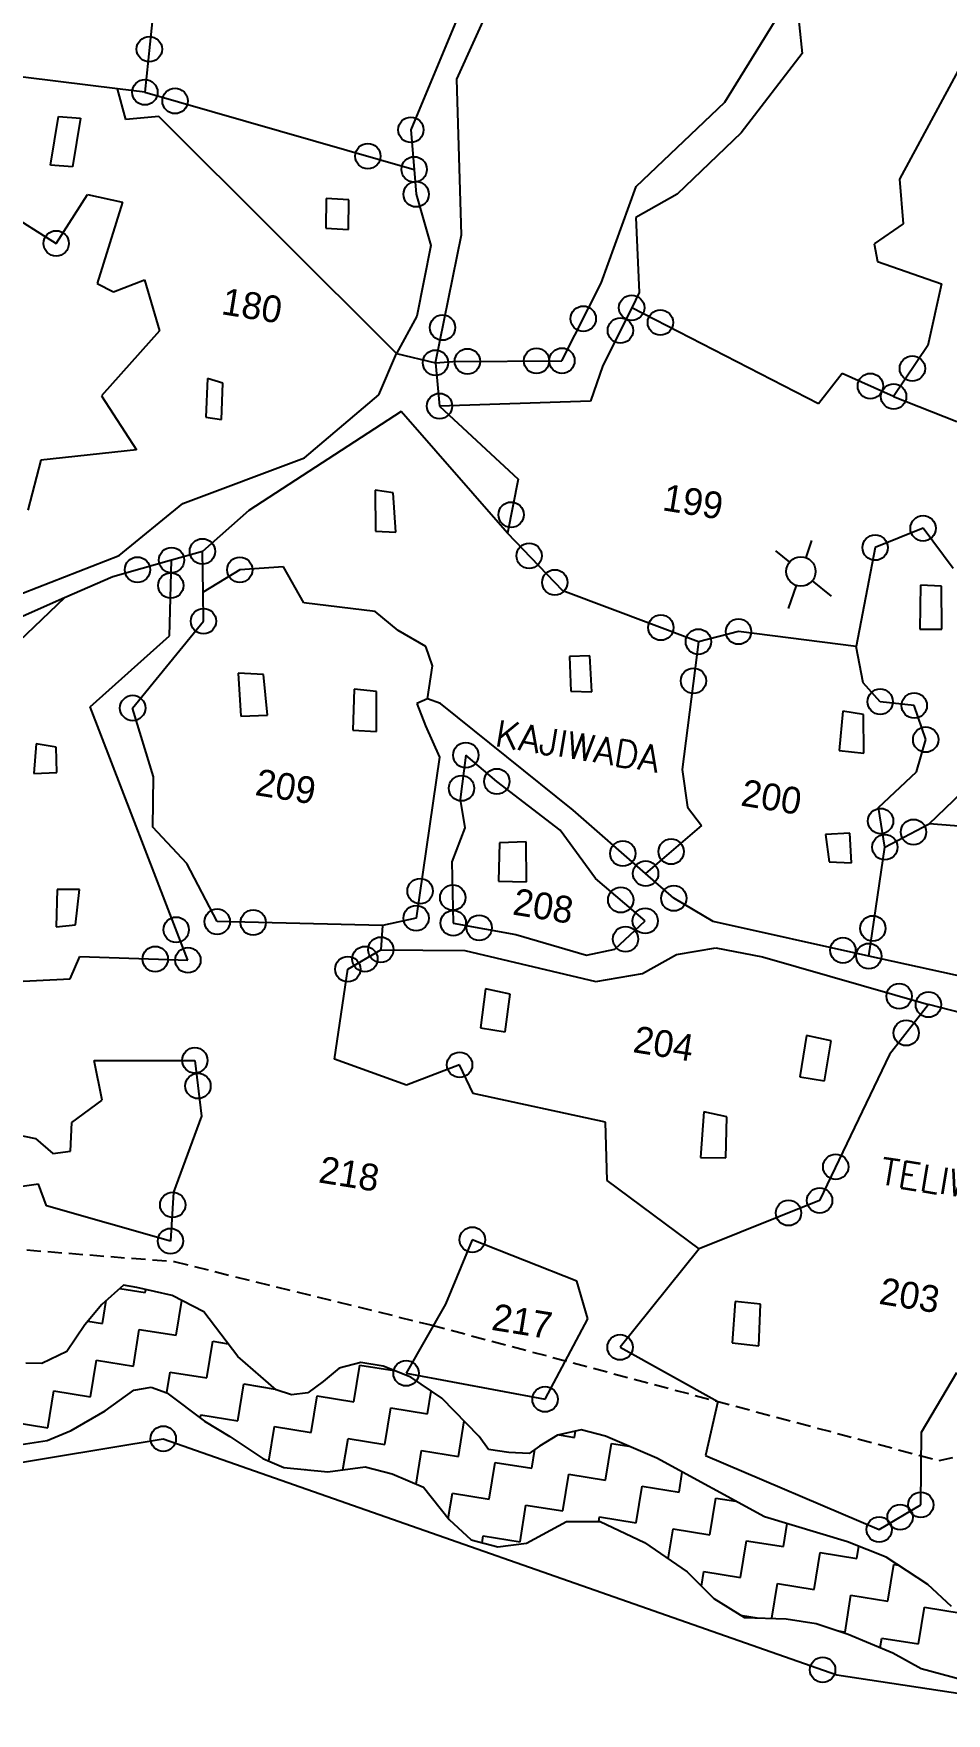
# Model space of a CAD drawing. Header units: metres. Extents: x 318079 to 324759, y 1863980 to 1868406.
# Drawn here: x 320315 to 320640, y 1865938 to 1866537 of the extents above; entities that cross this region are included whole.
import ezdxf

# ---------------------------------------------------------------- set-up
doc = ezdxf.new("R2010")
doc.units = ezdxf.units.M
doc.linetypes.add('DASHED', pattern=[0.75, 0.5, -0.25])
for name, color, linetype in [('LINE_FOOTPATH', 1, 'DASHED'), ('OTHERS', 1, 'Continuous'), ('POLY_HATCH', 12, 'Continuous'), ('POLY_PARCEL', 6, 'Continuous'), ('POLY_WATER', 4, 'Continuous'), ('SYM_WELL', 1, 'Continuous'), ('TEXT_MAPIN', 7, 'Continuous'), ('TEXT_PARCEL', 7, 'Continuous'), ('V_BOUND_LINE', 7, 'Continuous')]:
    doc.layers.add(name, color=color, linetype=linetype)
doc.styles.get("Standard").update_dxf_attribs({"font": 'simplex.shx'})
doc.styles.add('TEXT_MAP', font='')
doc.styles.get('TEXT_MAP').set_extended_font_data('Kruti Dev 050')

msp = doc.modelspace()

# ---------------------------------------------------------------- linework, layer by layer
for centre in [(320356.15, 1866531.18), (320354.58, 1866515.82), (320365.32, 1866512.75), (320449.37, 1866502.44), (320434.03, 1866493.06), (320450.53, 1866488.33), (320451.25, 1866479.46), (320322.96, 1866461.95), (320528.05, 1866439), (320460.65, 1866431.92), (320510.8, 1866435.09), (320538.28, 1866433.74), (320524.03, 1866430.9), (320458.12, 1866419.41), (320469.51, 1866419.89), (320494.15, 1866420.07), (320503.21, 1866420.13), (320628.08, 1866417.34), (320613.12, 1866411.09), (320621.41, 1866407.37), (320459.57, 1866403.97), (320485.08, 1866365.23), (320631.89, 1866360.37), (320614.81, 1866353.49), (320364.07, 1866349.04), (320375.07, 1866352.15), (320491.51, 1866350.59), (320351.91, 1866345.61), (320388.39, 1866345.58), (320363.8, 1866339.99), (320500.65, 1866341.1), (320375.44, 1866327.27), (320538.46, 1866324.97), (320566.14, 1866323.55), (320551.82, 1866319.94), (320550.06, 1866306.01), (320350.21, 1866296.31), (320616.63, 1866298.57), (320628.76, 1866297.18), (320632.83, 1866285.05), (320468.95, 1866279.5), (320480, 1866270.14), (320467.4, 1866267.7), (320616.77, 1866256.02), (320628.49, 1866252.1), (320618.29, 1866246.69), (320524.9, 1866244.43), (320542.1, 1866245.1), (320533.03, 1866237.29), (320452.64, 1866231.04), (320464.28, 1866228.7), (320524.15, 1866227.89), (320543.06, 1866228.48), (320451.23, 1866221.4), (320365.73, 1866217.26), (320380.36, 1866220.14), (320393.17, 1866219.83), (320464.48, 1866219.65), (320473.71, 1866217.96), (320532.88, 1866220.41), (320614.01, 1866217.75), (320438.64, 1866210.13), (320525.87, 1866213.92), (320603.35, 1866209.92), (320358.26, 1866206.81), (320369.92, 1866206.4), (320432.99, 1866206.8), (320612.55, 1866207.88), (320426.88, 1866203.2), (320623.36, 1866193.56), (320633.8, 1866190.56), (320625.89, 1866180.46), (320372.38, 1866170.7), (320466.73, 1866169.11), (320373.49, 1866161.57), (320600.77, 1866132.75), (320595.04, 1866120.74), (320364.49, 1866119.16), (320583.95, 1866116.3), (320363.67, 1866106.28), (320471.26, 1866106.74), (320523.91, 1866068.4), (320447.65, 1866059.13), (320497.18, 1866049.87), (320361.13, 1866035.81), (320631.09, 1866012.24), (320623.7, 1866007.84), (320616.26, 1866003.42), (320596.11, 1865953.42)]:
    msp.add_circle(centre, 4.52)
at = {"layer": 'LINE_FOOTPATH', "ltscale": 10}
for p, q in [((320245.18, 1866108.44), (320364.99, 1866098.95)), ((320364.99, 1866098.95), (320456.5, 1866076.38)), ((320456.5, 1866076.38), (320637.58, 1866028.02)), ((320637.58, 1866028.02), (320795.16, 1866063.97))]:
    msp.add_line(p, q, dxfattribs=at)
at = {"layer": 'OTHERS'}
for p, q in [((320320.91, 1866489.8), (320323.74, 1866507.24)), ((320323.74, 1866507.24), (320331.6, 1866506.63)), ((320331.6, 1866506.63), (320328.78, 1866489.19)), ((320331.6, 1866506.63), (320331.6, 1866506.63)), ((320328.78, 1866489.19), (320320.91, 1866489.8)), ((320419.15, 1866477.93), (320419.07, 1866467.34)), ((320427.24, 1866477.44), (320419.15, 1866477.93)), ((320427.16, 1866466.85), (320427.24, 1866477.44)), ((320419.07, 1866467.34), (320427.16, 1866466.85)), ((320376.93, 1866413.83), (320376.34, 1866400.06)), ((320382.37, 1866412.13), (320376.93, 1866413.83)), ((320381.91, 1866399.16), (320382.37, 1866412.13)), ((320376.34, 1866400.06), (320381.91, 1866399.16)), ((320436.65, 1866374), (320436.72, 1866359.31)), ((320443.02, 1866372.97), (320436.65, 1866374)), ((320444.01, 1866358.95), (320443.02, 1866372.97)), ((320436.72, 1866359.31), (320444.01, 1866358.95)), ((320631.04, 1866340.07), (320630.69, 1866324.43)), ((320638.41, 1866339.75), (320631.04, 1866340.07)), ((320638.56, 1866324.47), (320638.41, 1866339.75)), ((320630.69, 1866324.43), (320638.56, 1866324.47)), ((320513.09, 1866314.95), (320505.94, 1866314.69)), ((320505.94, 1866314.69), (320506.31, 1866302.33)), ((320513.85, 1866302.05), (320513.09, 1866314.95)), ((320387.86, 1866308.71), (320388.71, 1866293.43)), ((320396.79, 1866308.21), (320387.86, 1866308.71)), ((320387.86, 1866308.71), (320387.86, 1866308.71)), ((320398.24, 1866293.78), (320396.79, 1866308.21)), ((320429.13, 1866302.98), (320428.66, 1866288.38)), ((320437.06, 1866302.17), (320429.13, 1866302.98)), ((320429.13, 1866302.98), (320429.13, 1866302.98)), ((320437.13, 1866287.96), (320437.06, 1866302.17)), ((320506.31, 1866302.33), (320513.85, 1866302.05)), ((320388.71, 1866293.43), (320398.24, 1866293.78)), ((320603.29, 1866295.16), (320601.98, 1866281.17)), ((320610.68, 1866293.96), (320603.29, 1866295.16)), ((320610.83, 1866280.21), (320610.68, 1866293.96)), ((320428.66, 1866288.38), (320437.13, 1866287.96)), ((320315.82, 1866283.48), (320314.95, 1866273.02)), ((320322.99, 1866282.32), (320315.82, 1866283.48)), ((320323.17, 1866273.32), (320322.99, 1866282.32)), ((320601.98, 1866281.17), (320610.83, 1866280.21)), ((320314.95, 1866273.02), (320323.17, 1866273.32)), ((320605.74, 1866251.69), (320597.13, 1866251.2)), ((320597.13, 1866251.2), (320598.41, 1866241.52)), ((320606.41, 1866241.17), (320605.74, 1866251.69)), ((320480.96, 1866248.22), (320480.64, 1866234.54)), ((320490.5, 1866248.57), (320480.96, 1866248.22)), ((320480.96, 1866248.22), (320480.96, 1866248.22)), ((320490.57, 1866234.36), (320490.5, 1866248.57)), ((320598.41, 1866241.52), (320606.41, 1866241.17)), ((320480.64, 1866234.54), (320490.57, 1866234.36)), ((320323.31, 1866231.61), (320322.98, 1866218.26)), ((320331.24, 1866231.55), (320323.31, 1866231.61)), ((320329.82, 1866218.98), (320331.24, 1866231.55)), ((320322.98, 1866218.26), (320329.82, 1866218.98)), ((320475.99, 1866196.2), (320474.22, 1866182.29)), ((320484.7, 1866194.32), (320475.99, 1866196.2)), ((320482.99, 1866180.87), (320484.7, 1866194.32)), ((320474.22, 1866182.29), (320482.99, 1866180.87)), ((320590.41, 1866179.59), (320588.03, 1866164.83)), ((320599.12, 1866177.71), (320590.41, 1866179.59)), ((320596.8, 1866163.41), (320599.12, 1866177.71)), ((320588.03, 1866164.83), (320596.8, 1866163.41)), ((320553.77, 1866152.39), (320552.55, 1866136.02)), ((320562.01, 1866150.58), (320553.77, 1866152.39)), ((320561.55, 1866135.98), (320562.01, 1866150.58)), ((320552.55, 1866136.02), (320561.55, 1866135.98)), ((320564.95, 1866084.76), (320563.88, 1866070.01)), ((320574.01, 1866083.73), (320564.95, 1866084.76)), ((320573.37, 1866068.91), (320574.01, 1866083.73)), ((320563.88, 1866070.01), (320573.37, 1866068.91))]:
    msp.add_line(p, q, dxfattribs=at)
at = {"layer": 'POLY_HATCH'}
for p, q in [((320346.89, 1866090.54), (320339.23, 1866083.62)), ((320351.67, 1866089.77), (320346.89, 1866090.54)), ((320364.29, 1866086.91), (320351.67, 1866089.77)), ((320339.23, 1866083.62), (320333.17, 1866076.44)), ((320375.59, 1866081), (320364.29, 1866086.91)), ((320333.17, 1866076.44), (320326.72, 1866066.88)), ((320387.74, 1866065.17), (320375.59, 1866081)), ((320326.72, 1866066.88), (320317.85, 1866062.61)), ((320401.33, 1866053.18), (320387.74, 1866065.17)), ((320317.85, 1866062.61), (320312.15, 1866062.71)), ((320423.84, 1866060.96), (320418.16, 1866056.17)), ((320431.52, 1866062.98), (320423.84, 1866060.96)), ((320439.49, 1866061.7), (320431.52, 1866062.98)), ((320449.35, 1866057.71), (320439.49, 1866061.7)), ((320340.42, 1866045.8), (320350.59, 1866053.12)), ((320350.59, 1866053.12), (320356.75, 1866054.12)), ((320356.75, 1866054.12), (320362.43, 1866052.21)), ((320406.78, 1866051.49), (320401.33, 1866053.18)), ((320418.16, 1866056.17), (320412.61, 1866052.17)), ((320460.39, 1866050.21), (320449.35, 1866057.71)), ((320362.43, 1866052.21), (320375.77, 1866042.07)), ((320412.61, 1866052.17), (320406.78, 1866051.49)), ((320473.73, 1866036.63), (320460.39, 1866050.21)), ((320328.29, 1866038.78), (320340.42, 1866045.8)), ((320375.77, 1866042.07), (320384.88, 1866036.61)), ((320310.49, 1866033.69), (320319.72, 1866035.18)), ((320319.72, 1866035.18), (320328.29, 1866038.78)), ((320384.88, 1866036.61), (320396.59, 1866028.73)), ((320477.07, 1866032.01), (320473.73, 1866036.63)), ((320501.58, 1866037.02), (320495.23, 1866033.15)), ((320510.06, 1866038.91), (320501.58, 1866037.02)), ((320518.69, 1866036.7), (320510.06, 1866038.91)), ((320537.04, 1866028.84), (320518.69, 1866036.7)), ((320396.59, 1866028.73), (320404.07, 1866025.53)), ((320484.24, 1866030.85), (320477.07, 1866032.01)), ((320491.53, 1866030.49), (320484.24, 1866030.85)), ((320495.23, 1866033.15), (320491.53, 1866030.49)), ((320575.34, 1866007.96), (320537.04, 1866028.84)), ((320404.07, 1866025.53), (320419.8, 1866023.98)), ((320419.8, 1866023.98), (320433.08, 1866025.82)), ((320433.08, 1866025.82), (320442.66, 1866023.28)), ((320442.66, 1866023.28), (320453.87, 1866018.47)), ((320453.87, 1866018.47), (320463, 1866007.02)), ((320463, 1866007.02), (320470.82, 1865999.78)), ((320490.61, 1865998.57), (320504.83, 1866006.24)), ((320504.83, 1866006.24), (320516.83, 1866006.29)), ((320516.83, 1866006.29), (320532.59, 1865998.76)), ((320604.96, 1865999.09), (320575.34, 1866007.96)), ((320470.82, 1865999.78), (320480.4, 1865997.23)), ((320480.4, 1865997.23), (320490.61, 1865998.57)), ((320532.59, 1865998.76), (320547.88, 1865988.31)), ((320618.79, 1865993.59), (320604.96, 1865999.09)), ((320633.56, 1865983.85), (320618.79, 1865993.59)), ((320547.88, 1865988.31), (320557.33, 1865978.8)), ((320642.09, 1865975.95), (320633.56, 1865983.85)), ((320557.33, 1865978.8), (320568.23, 1865972.05)), ((320568.23, 1865972.05), (320583.14, 1865971.64)), ((320583.14, 1865971.64), (320593.85, 1865969.9)), ((320593.85, 1865969.9), (320605.22, 1865966.07)), ((320605.22, 1865966.07), (320621.14, 1865959.51)), ((320621.14, 1865959.51), (320631.22, 1865953.89)), ((320631.22, 1865953.89), (320658, 1865946.57))]:
    msp.add_line(p, q, dxfattribs=at)
at = {"layer": 'POLY_HATCH', "linetype": 'Continuous'}
for p, q in [((320345.59, 1866089.37), (320354.7, 1866087.9)), ((320345.59, 1866089.37), (320354.7, 1866087.9)), ((320354.7, 1866087.9), (320354.89, 1866089.04)), ((320354.7, 1866087.9), (320354.89, 1866089.04)), ((320339.48, 1866076.91), (320340.79, 1866085.03)), ((320339.48, 1866076.91), (320340.79, 1866085.03)), ((320365.69, 1866072.67), (320367.7, 1866085.13)), ((320365.69, 1866072.67), (320367.7, 1866085.13)), ((320334.27, 1866077.75), (320339.48, 1866076.91)), ((320334.27, 1866077.75), (320339.48, 1866076.91)), ((320350.46, 1866061.69), (320352.58, 1866074.79)), ((320350.46, 1866061.69), (320352.58, 1866074.79)), ((320352.58, 1866074.79), (320365.69, 1866072.67)), ((320352.58, 1866074.79), (320365.69, 1866072.67)), ((320376.67, 1866057.45), (320378.79, 1866070.55)), ((320376.67, 1866057.45), (320378.79, 1866070.55)), ((320378.79, 1866070.55), (320384.29, 1866069.66)), ((320378.79, 1866070.55), (320384.29, 1866069.66)), ((320335.24, 1866050.7), (320337.36, 1866063.81)), ((320335.24, 1866050.7), (320337.36, 1866063.81)), ((320337.36, 1866063.81), (320350.46, 1866061.69)), ((320337.36, 1866063.81), (320350.46, 1866061.69)), ((320362.38, 1866052.22), (320363.57, 1866059.57)), ((320362.38, 1866052.22), (320363.57, 1866059.57)), ((320363.57, 1866059.57), (320376.67, 1866057.45)), ((320363.57, 1866059.57), (320376.67, 1866057.45)), ((320429.09, 1866048.97), (320431.21, 1866062.07)), ((320429.09, 1866048.97), (320431.21, 1866062.07)), ((320431.21, 1866062.07), (320443.45, 1866060.09)), ((320431.21, 1866062.07), (320443.45, 1866060.09)), ((320320.01, 1866039.71), (320322.13, 1866052.82)), ((320320.01, 1866039.71), (320322.13, 1866052.82)), ((320322.13, 1866052.82), (320335.24, 1866050.7)), ((320322.13, 1866052.82), (320335.24, 1866050.7)), ((320387.66, 1866042.22), (320389.78, 1866055.33)), ((320387.66, 1866042.22), (320389.78, 1866055.33)), ((320389.78, 1866055.33), (320400.95, 1866053.52)), ((320389.78, 1866055.33), (320400.95, 1866053.52)), ((320455.3, 1866044.73), (320456.61, 1866052.78)), ((320455.3, 1866044.73), (320456.61, 1866052.78)), ((320413.87, 1866037.98), (320415.99, 1866051.09)), ((320413.87, 1866037.98), (320415.99, 1866051.09)), ((320415.99, 1866051.09), (320429.09, 1866048.97)), ((320415.99, 1866051.09), (320429.09, 1866048.97)), ((320440.08, 1866033.74), (320442.2, 1866046.85)), ((320440.08, 1866033.74), (320442.2, 1866046.85)), ((320442.2, 1866046.85), (320455.3, 1866044.73)), ((320442.2, 1866046.85), (320455.3, 1866044.73)), ((320306.91, 1866041.83), (320320.01, 1866039.71)), ((320306.91, 1866041.83), (320320.01, 1866039.71)), ((320374.36, 1866043.15), (320374.55, 1866044.34)), ((320374.36, 1866043.15), (320374.55, 1866044.34)), ((320374.55, 1866044.34), (320387.66, 1866042.22)), ((320374.55, 1866044.34), (320387.66, 1866042.22)), ((320466.29, 1866029.5), (320468.33, 1866042.13)), ((320466.29, 1866029.5), (320468.33, 1866042.13)), ((320398.77, 1866027.8), (320400.76, 1866040.1)), ((320398.77, 1866027.8), (320400.76, 1866040.1)), ((320400.76, 1866040.1), (320413.87, 1866037.98)), ((320400.76, 1866040.1), (320413.87, 1866037.98)), ((320425.17, 1866024.73), (320426.97, 1866035.86)), ((320425.17, 1866024.73), (320426.97, 1866035.86)), ((320426.97, 1866035.86), (320440.08, 1866033.74)), ((320426.97, 1866035.86), (320440.08, 1866033.74)), ((320502.16, 1866037.15), (320507.72, 1866036.25)), ((320502.16, 1866037.15), (320507.72, 1866036.25)), ((320507.72, 1866036.25), (320508.08, 1866038.47)), ((320507.72, 1866036.25), (320508.08, 1866038.47)), ((320451.24, 1866019.6), (320453.18, 1866031.62)), ((320451.24, 1866019.6), (320453.18, 1866031.62)), ((320453.18, 1866031.62), (320466.29, 1866029.5)), ((320453.18, 1866031.62), (320466.29, 1866029.5)), ((320492.5, 1866025.26), (320493.58, 1866031.96)), ((320492.5, 1866025.26), (320493.58, 1866031.96)), ((320518.71, 1866021.02), (320520.83, 1866034.13)), ((320518.71, 1866021.02), (320520.83, 1866034.13)), ((320520.83, 1866034.13), (320527.03, 1866033.12)), ((320520.83, 1866034.13), (320527.03, 1866033.12)), ((320411.73, 1866024.78), (320411.75, 1866024.88)), ((320411.73, 1866024.78), (320411.75, 1866024.88)), ((320411.75, 1866024.88), (320413.35, 1866024.62)), ((320411.75, 1866024.88), (320413.35, 1866024.62)), ((320477.27, 1866014.28), (320479.39, 1866027.38)), ((320477.27, 1866014.28), (320479.39, 1866027.38)), ((320479.39, 1866027.38), (320492.5, 1866025.26)), ((320479.39, 1866027.38), (320492.5, 1866025.26)), ((320503.48, 1866010.04), (320505.6, 1866023.14)), ((320503.48, 1866010.04), (320505.6, 1866023.14)), ((320505.6, 1866023.14), (320518.71, 1866021.02)), ((320505.6, 1866023.14), (320518.71, 1866021.02)), ((320544.92, 1866016.78), (320546.07, 1866023.91)), ((320544.92, 1866016.78), (320546.07, 1866023.91)), ((320462.71, 1866007.39), (320464.17, 1866016.4)), ((320462.71, 1866007.39), (320464.17, 1866016.4)), ((320464.17, 1866016.4), (320477.27, 1866014.28)), ((320464.17, 1866016.4), (320477.27, 1866014.28)), ((320529.7, 1866005.8), (320531.82, 1866018.9)), ((320529.7, 1866005.8), (320531.82, 1866018.9)), ((320531.82, 1866018.9), (320544.92, 1866016.78)), ((320531.82, 1866018.9), (320544.92, 1866016.78)), ((320488.26, 1865999.05), (320490.38, 1866012.16)), ((320488.26, 1865999.05), (320490.38, 1866012.16)), ((320490.38, 1866012.16), (320503.48, 1866010.04)), ((320490.38, 1866012.16), (320503.48, 1866010.04)), ((320555.91, 1866001.56), (320558.03, 1866014.66)), ((320555.91, 1866001.56), (320558.03, 1866014.66)), ((320558.03, 1866014.66), (320565.15, 1866013.51)), ((320558.03, 1866014.66), (320565.15, 1866013.51)), ((320516.33, 1866006.29), (320516.59, 1866007.92)), ((320516.33, 1866006.29), (320516.59, 1866007.92)), ((320516.59, 1866007.92), (320529.7, 1866005.8)), ((320516.59, 1866007.92), (320529.7, 1866005.8)), ((320582.12, 1865997.32), (320583.44, 1866005.53)), ((320582.12, 1865997.32), (320583.44, 1866005.53)), ((320474.76, 1865998.73), (320475.15, 1866001.17)), ((320474.76, 1865998.73), (320475.15, 1866001.17)), ((320475.15, 1866001.17), (320488.26, 1865999.05)), ((320475.15, 1866001.17), (320488.26, 1865999.05)), ((320541.07, 1865992.96), (320542.8, 1866003.68)), ((320541.07, 1865992.96), (320542.8, 1866003.68)), ((320542.8, 1866003.68), (320555.91, 1866001.56)), ((320542.8, 1866003.68), (320555.91, 1866001.56)), ((320566.89, 1865986.33), (320569.01, 1865999.44)), ((320566.89, 1865986.33), (320569.01, 1865999.44)), ((320569.01, 1865999.44), (320582.12, 1865997.32)), ((320569.01, 1865999.44), (320582.12, 1865997.32)), ((320593.1, 1865982.09), (320595.22, 1865995.2)), ((320593.1, 1865982.09), (320595.22, 1865995.2)), ((320595.22, 1865995.2), (320608.33, 1865993.08)), ((320595.22, 1865995.2), (320608.33, 1865993.08)), ((320608.33, 1865993.08), (320609.04, 1865997.46)), ((320608.33, 1865993.08), (320609.04, 1865997.46)), ((320552.94, 1865983.22), (320553.79, 1865988.45)), ((320552.94, 1865983.22), (320553.79, 1865988.45)), ((320553.79, 1865988.45), (320566.89, 1865986.33)), ((320553.79, 1865988.45), (320566.89, 1865986.33)), ((320619.31, 1865977.85), (320621.43, 1865990.96)), ((320619.31, 1865977.85), (320621.43, 1865990.96)), ((320621.43, 1865990.96), (320623.21, 1865990.67)), ((320621.43, 1865990.96), (320623.21, 1865990.67)), ((320577.99, 1865971.78), (320580, 1865984.21)), ((320577.99, 1865971.78), (320580, 1865984.21)), ((320580, 1865984.21), (320593.1, 1865982.09)), ((320580, 1865984.21), (320593.1, 1865982.09)), ((320604.09, 1865966.87), (320606.21, 1865979.97)), ((320604.09, 1865966.87), (320606.21, 1865979.97)), ((320606.21, 1865979.97), (320619.31, 1865977.85)), ((320606.21, 1865979.97), (320619.31, 1865977.85)), ((320630.3, 1865962.63), (320632.42, 1865975.73)), ((320630.3, 1865962.63), (320632.42, 1865975.73)), ((320632.42, 1865975.73), (320645.52, 1865973.61)), ((320632.42, 1865975.73), (320645.52, 1865973.61)), ((320566.89, 1865972.89), (320572.82, 1865971.93)), ((320566.89, 1865972.89), (320572.82, 1865971.93)), ((320601.72, 1865967.25), (320604.09, 1865966.87)), ((320601.72, 1865967.25), (320604.09, 1865966.87)), ((320616.65, 1865961.36), (320617.19, 1865964.75)), ((320616.65, 1865961.36), (320617.19, 1865964.75)), ((320617.19, 1865964.75), (320630.3, 1865962.63)), ((320617.19, 1865964.75), (320630.3, 1865962.63))]:
    msp.add_line(p, q, dxfattribs=at)
at = {"layer": 'POLY_PARCEL'}
for p, q in [((320358.58, 1866554.94), (320354.58, 1866515.82)), ((320344.85, 1866517.04), (320283.31, 1866524.7)), ((320645.27, 1866525.09), (320623.44, 1866484.89)), ((320347.76, 1866506.14), (320344.85, 1866517.04)), ((320354.58, 1866515.82), (320344.85, 1866517.04)), ((320354.58, 1866515.82), (320450.53, 1866488.33)), ((320359.52, 1866507.14), (320347.76, 1866506.14)), ((320444.21, 1866422.71), (320359.52, 1866507.14)), ((320623.44, 1866484.89), (320624.8, 1866468.93)), ((320322.96, 1866461.95), (320334.08, 1866479.37)), ((320334.08, 1866479.37), (320346.59, 1866476.69)), ((320304.58, 1866473.54), (320322.96, 1866461.95)), ((320346.59, 1866476.69), (320337.58, 1866447.66)), ((320624.8, 1866468.93), (320614.45, 1866461.85)), ((320614.45, 1866461.85), (320615.62, 1866455.54)), ((320615.62, 1866455.54), (320638.42, 1866447.48)), ((320337.58, 1866447.66), (320343.41, 1866444.73)), ((320343.41, 1866444.73), (320354.38, 1866448.92)), ((320354.38, 1866448.92), (320359.75, 1866430.81)), ((320638.42, 1866447.48), (320633.55, 1866425.53)), ((320594.69, 1866404.7), (320528.05, 1866439)), ((320359.75, 1866430.81), (320339.08, 1866407.65)), ((320633.55, 1866425.53), (320621.41, 1866407.37)), ((320603.03, 1866415.6), (320594.69, 1866404.7)), ((320621.41, 1866407.37), (320603.03, 1866415.6)), ((320339.08, 1866407.65), (320351.57, 1866388.4)), ((320621.41, 1866407.37), (320643.99, 1866398.45)), ((320351.57, 1866388.4), (320317.43, 1866384.64)), ((320317.43, 1866384.64), (320312.88, 1866366.82)), ((320503.51, 1866338.13), (320483.74, 1866358.65)), ((320631.89, 1866360.37), (320614.81, 1866353.49)), ((320642.57, 1866346.04), (320631.89, 1866360.37)), ((320375.29, 1866337.57), (320375.07, 1866352.15)), ((320614.81, 1866353.49), (320608, 1866318.27)), ((320363.28, 1866322.06), (320364.07, 1866349.04)), ((320403.91, 1866346.59), (320388.39, 1866345.58)), ((320411.16, 1866333.86), (320403.91, 1866346.59)), ((320388.39, 1866345.58), (320375.29, 1866337.57)), ((320325.97, 1866335.59), (320297.95, 1866308.86)), ((320375.44, 1866327.27), (320375.29, 1866337.57)), ((320436.59, 1866330.75), (320411.16, 1866333.86)), ((320551.82, 1866319.94), (320503.51, 1866338.13)), ((320444.79, 1866323.9), (320436.59, 1866330.75)), ((320335.07, 1866296.76), (320363.28, 1866322.06)), ((320350.21, 1866296.31), (320375.44, 1866327.27)), ((320454.71, 1866318.27), (320444.79, 1866323.9)), ((320566.14, 1866323.55), (320551.82, 1866319.94)), ((320608, 1866318.27), (320566.14, 1866323.55)), ((320457.11, 1866311.35), (320454.71, 1866318.27)), ((320551.82, 1866319.94), (320546.08, 1866274.42)), ((320610.54, 1866305.29), (320608, 1866318.27)), ((320455.24, 1866299.61), (320457.11, 1866311.35)), ((320616.63, 1866298.57), (320610.54, 1866305.29)), ((320628.76, 1866297.18), (320616.63, 1866298.57)), ((320369.92, 1866206.4), (320335.07, 1866296.76)), ((320357.69, 1866271.77), (320350.21, 1866296.31)), ((320632.83, 1866285.05), (320628.76, 1866297.18)), ((320629.53, 1866273.54), (320632.83, 1866285.05)), ((320546.08, 1866274.42), (320547.92, 1866260.93)), ((320357.45, 1866253.79), (320357.69, 1866271.77)), ((320615.98, 1866260.82), (320629.53, 1866273.54)), ((320547.92, 1866260.93), (320552.9, 1866254.4)), ((320618.29, 1866246.69), (320615.98, 1866260.82)), ((320369.48, 1866240.93), (320357.45, 1866253.79)), ((320552.9, 1866254.4), (320533.03, 1866237.29)), ((320618.29, 1866246.69), (320634.05, 1866255.06)), ((320612.55, 1866207.88), (320618.29, 1866246.69)), ((320380.36, 1866220.14), (320369.48, 1866240.93)), ((320439.26, 1866218.73), (320380.36, 1866220.14)), ((320426.88, 1866203.2), (320438.64, 1866210.13)), ((320327.93, 1866199.78), (320331.36, 1866207.76)), ((320331.36, 1866207.76), (320369.92, 1866206.4)), ((320422.11, 1866171.15), (320426.88, 1866203.2)), ((320252.54, 1866196.13), (320327.93, 1866199.78)), ((320633.8, 1866190.56), (320619.89, 1866172.81)), ((320619.89, 1866172.81), (320595.04, 1866120.74)), ((320336.47, 1866170.66), (320372.38, 1866170.7)), ((320339.32, 1866156.54), (320336.47, 1866170.66)), ((320372.38, 1866170.7), (320374.78, 1866150.8)), ((320447.83, 1866161.81), (320422.11, 1866171.15)), ((320466.73, 1866169.11), (320447.83, 1866161.81)), ((320471.55, 1866158.84), (320466.73, 1866169.11)), ((320328.5, 1866148.54), (320339.32, 1866156.54)), ((320518.73, 1866148.62), (320471.55, 1866158.84)), ((320328.07, 1866138.37), (320328.5, 1866148.54)), ((320374.78, 1866150.8), (320364.77, 1866123.65)), ((320519.26, 1866127.83), (320518.73, 1866148.62)), ((320304.01, 1866145.18), (320315.6, 1866142.82)), ((320315.6, 1866142.82), (320321.81, 1866137.43)), ((320321.81, 1866137.43), (320328.07, 1866138.37)), ((320316.64, 1866126.56), (320279.4, 1866121.37)), ((320319.53, 1866118.78), (320316.64, 1866126.56)), ((320552.07, 1866103.54), (320519.26, 1866127.83)), ((320363.67, 1866106.28), (320319.53, 1866118.78)), ((320364.77, 1866123.65), (320363.67, 1866106.28)), ((320595.04, 1866120.74), (320552.07, 1866103.54)), ((320471.26, 1866106.74), (320461.73, 1866083.81)), ((320508.56, 1866092), (320471.26, 1866106.74)), ((320552.07, 1866103.54), (320523.91, 1866068.4)), ((320512.41, 1866078.52), (320508.56, 1866092)), ((320461.73, 1866083.81), (320447.65, 1866059.13)), ((320497.18, 1866049.87), (320512.41, 1866078.52)), ((320523.91, 1866068.4), (320558.74, 1866049.07)), ((320447.65, 1866059.13), (320497.18, 1866049.87)), ((320631.38, 1866038.08), (320643.89, 1866059.35)), ((320558.74, 1866049.07), (320554.41, 1866029.82)), ((320631.09, 1866012.24), (320631.38, 1866038.08)), ((320554.41, 1866029.82), (320616.26, 1866003.42)), ((320616.26, 1866003.42), (320631.09, 1866012.24))]:
    msp.add_line(p, q, dxfattribs=at)
at = {"layer": 'POLY_WATER'}
for p, q in [((320483.31, 1866584.01), (320449.37, 1866502.44)), ((320465.79, 1866520.48), (320492.99, 1866580.8)), ((320586.65, 1866550.77), (320588.77, 1866529.66)), ((320561.24, 1866512.27), (320579.51, 1866541.84)), ((320588.77, 1866529.66), (320567.07, 1866501.36)), ((320467.35, 1866465.03), (320465.79, 1866520.48)), ((320529.71, 1866482.21), (320561.24, 1866512.27)), ((320449.37, 1866502.44), (320450.53, 1866488.33)), ((320567.07, 1866501.36), (320544.32, 1866479.55)), ((320450.53, 1866488.33), (320451.25, 1866479.46)), ((320451.25, 1866479.46), (320456.53, 1866461.19)), ((320517.23, 1866447.76), (320529.71, 1866482.21)), ((320544.32, 1866479.55), (320529.53, 1866471.16)), ((320529.53, 1866471.16), (320530.73, 1866444.41)), ((320456.53, 1866461.19), (320451.48, 1866436.06)), ((320458.12, 1866419.41), (320467.35, 1866465.03)), ((320503.21, 1866420.13), (320517.23, 1866447.76)), ((320530.73, 1866444.41), (320528.05, 1866439)), ((320451.48, 1866436.06), (320444.21, 1866422.71)), ((320528.05, 1866439), (320517.83, 1866418.37)), ((320437.9, 1866408), (320444.21, 1866422.71)), ((320444.21, 1866422.71), (320458.12, 1866419.41)), ((320458.12, 1866419.41), (320464.32, 1866419.85)), ((320458.12, 1866419.41), (320459.57, 1866403.97)), ((320464.32, 1866419.85), (320503.21, 1866420.13)), ((320517.83, 1866418.37), (320513.41, 1866405.68)), ((320411.42, 1866385.55), (320437.9, 1866408)), ((320513.41, 1866405.68), (320459.57, 1866403.97)), ((320445.85, 1866402), (320391.57, 1866366.74)), ((320483.74, 1866358.65), (320445.85, 1866402)), ((320459.57, 1866403.97), (320487.65, 1866377.94)), ((320368.07, 1866369.22), (320411.42, 1866385.55)), ((320487.65, 1866377.94), (320483.74, 1866358.65)), ((320345.38, 1866350.63), (320368.07, 1866369.22)), ((320391.57, 1866366.74), (320375.07, 1866352.15)), ((320375.07, 1866352.15), (320364.07, 1866349.04)), ((320286.41, 1866327.74), (320345.38, 1866350.63)), ((320364.07, 1866349.04), (320343.11, 1866343.13)), ((320343.11, 1866343.13), (320325.97, 1866335.59)), ((320325.97, 1866335.59), (320196.68, 1866278.75)), ((320455.24, 1866299.61), (320451.45, 1866297.89)), ((320451.45, 1866297.89), (320454.6, 1866289.91)), ((320459.87, 1866297.93), (320455.24, 1866299.61)), ((320507.25, 1866259.93), (320459.87, 1866297.93)), ((320454.6, 1866289.91), (320459.59, 1866278.84)), ((320459.59, 1866278.84), (320451.23, 1866221.4)), ((320468.95, 1866279.5), (320466.88, 1866263.75)), ((320480, 1866270.14), (320468.95, 1866279.5)), ((320502.56, 1866252.77), (320480, 1866270.14)), ((320466.88, 1866263.75), (320468.54, 1866253.54)), ((320634.05, 1866255.06), (320645.74, 1866266.16)), ((320533.03, 1866237.29), (320507.25, 1866259.93)), ((320468.54, 1866253.54), (320463.99, 1866241.5)), ((320515.19, 1866235.58), (320502.56, 1866252.77)), ((320650.63, 1866253.76), (320634.05, 1866255.06)), ((320463.99, 1866241.5), (320464.48, 1866219.65)), ((320532.88, 1866220.41), (320515.19, 1866235.58)), ((320543.06, 1866228.48), (320533.03, 1866237.29)), ((320557.14, 1866220.14), (320543.06, 1866228.48)), ((320451.23, 1866221.4), (320439.26, 1866218.73)), ((320522.01, 1866210.34), (320532.88, 1866220.41)), ((320612.55, 1866207.88), (320557.14, 1866220.14)), ((320439.26, 1866218.73), (320438.64, 1866210.13)), ((320464.48, 1866219.65), (320486.82, 1866215.56)), ((320486.82, 1866215.56), (320511.94, 1866208.18)), ((320438.64, 1866210.13), (320468.6, 1866209.89)), ((320468.6, 1866209.89), (320515.27, 1866198.76)), ((320511.94, 1866208.18), (320522.01, 1866210.34)), ((320531.9, 1866201.7), (320544.02, 1866208.44)), ((320544.02, 1866208.44), (320557.99, 1866210.79)), ((320557.99, 1866210.79), (320574.65, 1866207.58)), ((320574.65, 1866207.58), (320633.8, 1866190.56)), ((320652.11, 1866199.13), (320612.55, 1866207.88)), ((320515.27, 1866198.76), (320531.9, 1866201.7)), ((320659.56, 1866183.92), (320633.8, 1866190.56))]:
    msp.add_line(p, q, dxfattribs=at)
at = {"layer": 'SYM_WELL'}
for points in [[(320579.36, 1866352.34), (320584.32, 1866348.29)], [(320592.13, 1866356), (320590.06, 1866349.93)], [(320586.69, 1866340.03), (320583.87, 1866331.75)], [(320592.43, 1866341.67), (320599.2, 1866336.15)]]:
    msp.add_lwpolyline(points, dxfattribs=at)
msp.add_circle((320588.37, 1866344.98), 5.23, dxfattribs=at)
at = {"layer": 'V_BOUND_LINE'}
for p, q in [((320112.87, 1865994.7), (320361.13, 1866035.81)), ((320361.13, 1866035.81), (320601.17, 1865951.65)), ((320601.17, 1865951.65), (320691.73, 1865937.87))]:
    msp.add_line(p, q, dxfattribs=at)

# ---------------------------------------------------------------- texts
at = {"layer": 'TEXT_MAPIN', "ltscale": 10}
for s, p in [('KAJIWADA', (320478.84, 1866282.72)), ('TELIWADA', (320616.02, 1866126.61))]:
    msp.add_text(s, height=9.558, rotation=350.81183, dxfattribs=at).set_placement(p)
at = {"layer": 'TEXT_PARCEL', "style": 'TEXT_MAP'}
for s, p in [('180', (320381.48, 1866436.76)), ('199', (320538.65, 1866366.86)), ('209', (320393.51, 1866265.32)), ('200', (320566.6, 1866261.58)), ('208', (320485.28, 1866222.73)), ('204', (320528.17, 1866173.66)), ('218', (320416.13, 1866127.23)), ('203', (320615.84, 1866083.93)), ('217', (320477.74, 1866074.66))]:
    msp.add_text(s, height=9.558, rotation=350.81183, dxfattribs=at).set_placement(p)

doc.saveas('drawing.dxf')
